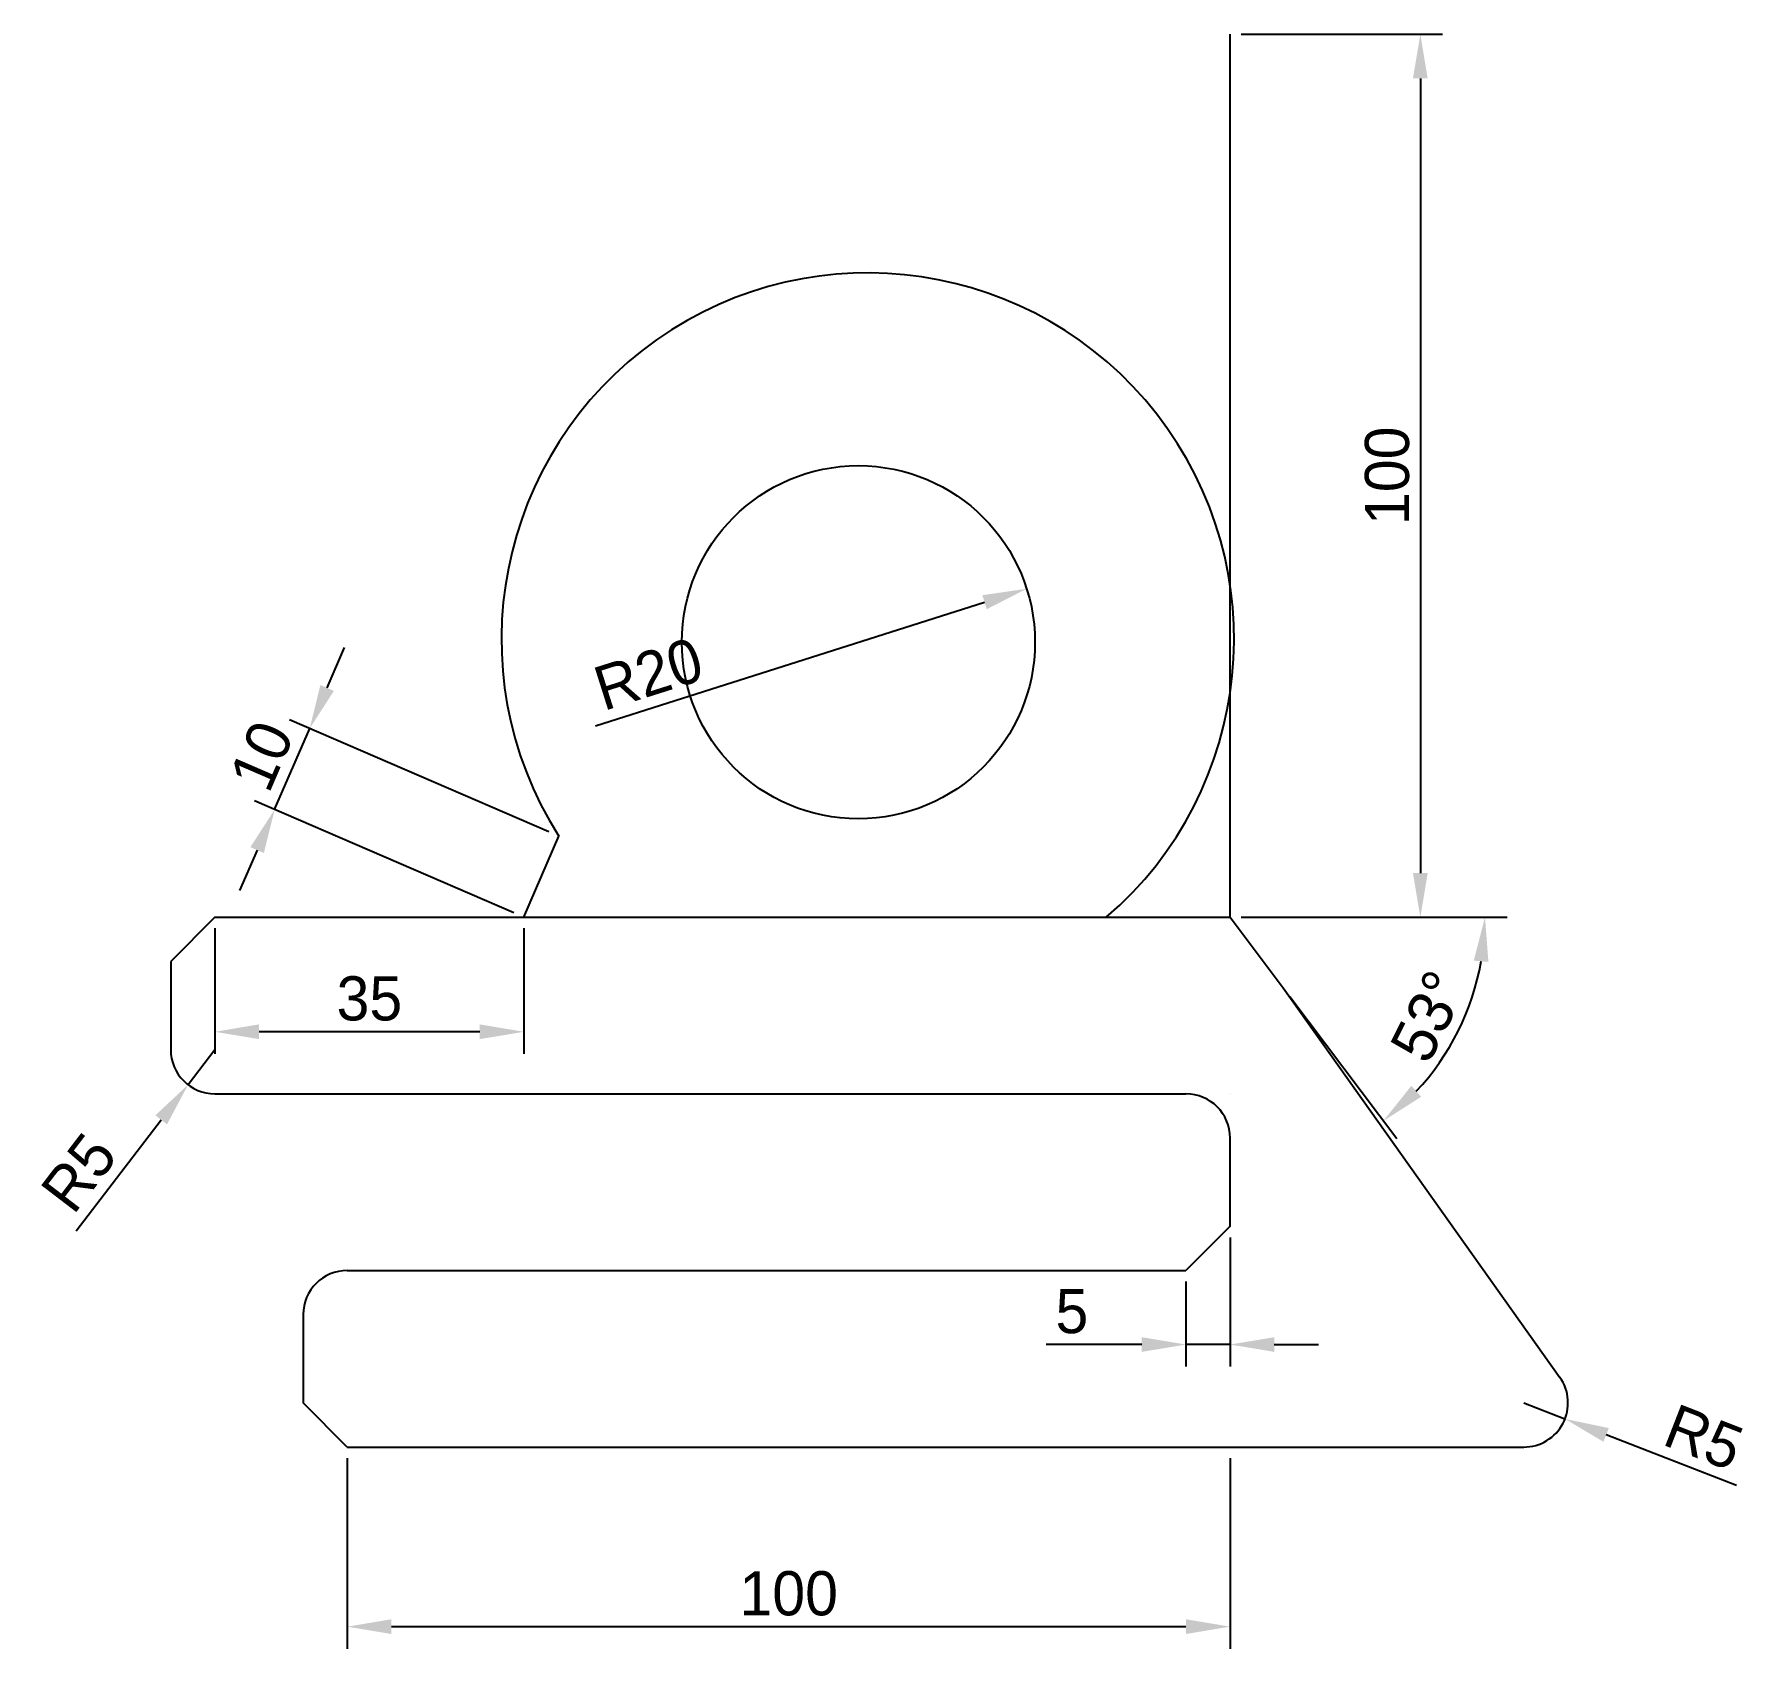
# Model space of a CAD drawing. Header units: millimetres. Extents: x 15 to 209, y -13 to 170.
import ezdxf

# ---------------------------------------------------------------- set-up
doc = ezdxf.new("R2010")
doc.units = ezdxf.units.MM
doc.dimstyles.new('ISO-25', dxfattribs={"dimscale": 2, "dimtxt": 2.5, "dimasz": 2.5, "dimexe": 1.25, "dimexo": 0.625, "dimtad": 1, "dimtxsty": 'Standard', "dimcen": 2.5, "dimadec": 0, "dimazin": 0, "dimtfac": 1, "dimtmove": 0, "dimatfit": 3, "dimfxl": 1, "dimarcsym": 0})

# ---------------------------------------------------------------- blocks, each defined once
blk = doc.blocks.new('*D1')
at = {"color": 0, "lineweight": -2}
for p, q in [((151.25, 170), (174.05, 170)), ((171.55, 165), (171.55, 75)), ((151.25, 70), (174.05, 70))]:
    blk.add_line(p, q, dxfattribs=at)
at = {"color": 0}
for points in [[(170.71, 165), (172.38, 165), (171.55, 170)], [(170.71, 75), (172.38, 75), (171.55, 70)]]:
    blk.add_solid(points, dxfattribs=at)
at = {"layer": 'Defpoints', "color": 0}
for p in [(150, 170), (150, 70), (171.55, 70)]:
    blk.add_point(p, dxfattribs=at)
at = {"color": 0, "insert": (167.8, 120), "char_height": 5, "attachment_point": 5, "rotation": 90}
blk.add_mtext('100', dxfattribs=at)
blk = doc.blocks.new('*D2')
at = {"color": 0, "lineweight": -2}
blk.add_line((78.1, 91.69), (122.19, 105.69), dxfattribs=at)
at = {"color": 0}
blk.add_solid([(121.94, 106.48), (122.44, 104.89), (126.95, 107.2)], dxfattribs=at)
at = {"layer": 'Defpoints', "color": 0}
for p in [(126.95, 107.2), (107.89, 101.15)]:
    blk.add_point(p, dxfattribs=at)
at = {"color": 0, "insert": (84.12, 97.54), "char_height": 5, "attachment_point": 5, "rotation": 17.6091}
blk.add_mtext('R20', dxfattribs=at)
blk = doc.blocks.new('*D3')
at = {"color": 0, "lineweight": -2}
for p, q in [((47.72, 95.97), (49.7, 100.56)), ((41.77, 82.2), (45.74, 91.38)), ((72.82, 79.68), (43.44, 92.37)), ((68.85, 70.5), (39.47, 83.19)), ((39.79, 77.61), (37.8, 73.02))]:
    blk.add_line(p, q, dxfattribs=at)
at = {"color": 0}
for points in [[(46.95, 96.3), (48.48, 95.64), (45.74, 91.38)], [(39.02, 77.94), (40.55, 77.28), (41.77, 82.2)]]:
    blk.add_solid(points, dxfattribs=at)
at = {"layer": 'Defpoints', "color": 0}
for p in [(45.74, 91.38), (73.97, 79.18), (70, 70)]:
    blk.add_point(p, dxfattribs=at)
at = {"color": 0, "insert": (40.31, 88.28), "char_height": 5, "attachment_point": 5, "rotation": 66.6265}
blk.add_mtext('10', dxfattribs=at)
blk = doc.blocks.new('*D4')
at = {"color": 0, "lineweight": -2}
for p, q in [((35, 68.75), (35, 54.53)), ((70, 68.75), (70, 54.53)), ((65, 57.03), (40, 57.03))]:
    blk.add_line(p, q, dxfattribs=at)
at = {"color": 0}
for points in [[(40, 57.87), (40, 56.2), (35, 57.03)], [(65, 57.87), (65, 56.2), (70, 57.03)]]:
    blk.add_solid(points, dxfattribs=at)
at = {"layer": 'Defpoints', "color": 0}
for p in [(35, 70), (70, 70), (35, 57.03)]:
    blk.add_point(p, dxfattribs=at)
at = {"color": 0, "insert": (52.5, 60.78), "char_height": 5, "attachment_point": 5}
blk.add_mtext('35', dxfattribs=at)
blk = doc.blocks.new('*D5')
at = {"color": 0, "lineweight": -2}
for p, q in [((35, 55), (31.96, 51.03)), ((19.3, 34.49), (28.92, 47.06))]:
    blk.add_line(p, q, dxfattribs=at)
at = {"color": 0}
blk.add_solid([(28.26, 47.57), (29.58, 46.55), (31.96, 51.03)], dxfattribs=at)
at = {"layer": 'Defpoints', "color": 0}
for p in [(35, 55), (31.96, 51.03)]:
    blk.add_point(p, dxfattribs=at)
at = {"color": 0, "insert": (19.61, 41.07), "char_height": 5, "attachment_point": 5, "rotation": 52.5673}
blk.add_mtext('R5', dxfattribs=at)
blk = doc.blocks.new('*D6')
at = {"color": 0, "lineweight": -2}
for p, q in [((150, 33.75), (150, 19.11)), ((145, 28.75), (145, 19.11)), ((140, 21.61), (129.17, 21.61)), ((150, 21.61), (145, 21.61)), ((155, 21.61), (160, 21.61))]:
    blk.add_line(p, q, dxfattribs=at)
at = {"color": 0}
for points in [[(140, 22.44), (140, 20.78), (145, 21.61)], [(155, 22.44), (155, 20.78), (150, 21.61)]]:
    blk.add_solid(points, dxfattribs=at)
at = {"layer": 'Defpoints', "color": 0}
for p in [(150, 35), (145, 30), (145, 21.61)]:
    blk.add_point(p, dxfattribs=at)
at = {"color": 0, "insert": (132.08, 25.36), "char_height": 5, "attachment_point": 5}
blk.add_mtext('5', dxfattribs=at)
blk = doc.blocks.new('*D7')
at = {"color": 0, "lineweight": -2}
for p, q in [((50, 8.75), (50, -12.84)), ((150, 8.75), (150, -12.84)), ((145, -10.34), (55, -10.34))]:
    blk.add_line(p, q, dxfattribs=at)
at = {"color": 0}
for points in [[(55, -9.5), (55, -11.17), (50, -10.34)], [(145, -9.5), (145, -11.17), (150, -10.34)]]:
    blk.add_solid(points, dxfattribs=at)
at = {"layer": 'Defpoints', "color": 0}
for p in [(50, 10), (150, 10), (50, -10.34)]:
    blk.add_point(p, dxfattribs=at)
at = {"color": 0, "insert": (100, -6.59), "char_height": 5, "attachment_point": 5}
blk.add_mtext('100', dxfattribs=at)
blk = doc.blocks.new('*D8')
at = {"color": 0, "lineweight": -2}
for p, q in [((183.27, 15), (187.93, 13.19)), ((207.35, 5.64), (192.59, 11.37))]:
    blk.add_line(p, q, dxfattribs=at)
at = {"color": 0}
blk.add_solid([(192.9, 12.15), (192.29, 10.6), (187.93, 13.19)], dxfattribs=at)
at = {"layer": 'Defpoints', "color": 0}
for p in [(183.27, 15), (187.93, 13.19)]:
    blk.add_point(p, dxfattribs=at)
at = {"color": 0, "insert": (203.66, 11.09), "char_height": 5, "attachment_point": 5, "rotation": 338.7456}
blk.add_mtext('R5', dxfattribs=at)
blk = doc.blocks.new('*D9')
at = {"color": 0, "lineweight": -2}
for p, q in [((151.25, 70), (181.37, 70)), ((156.77, 61.02), (168.88, 44.95))]:
    blk.add_line(p, q, dxfattribs=at)
blk.add_arc((150, 70), 28.87, 316.937, 350.063, dxfattribs=at)
at = {"color": 0}
for points in [[(177.6, 65.09), (179.26, 64.95), (178.87, 70)], [(171.65, 49.67), (170.53, 50.91), (167.37, 46.95)]]:
    blk.add_solid(points, dxfattribs=at)
at = {"layer": 'Defpoints', "color": 0}
for p in [(35, 70), (150, 70), (150, 70), (156.02, 62.01), (173.55, 53.31)]:
    blk.add_point(p, dxfattribs=at)
at = {"color": 0, "insert": (172.48, 58.79), "char_height": 5, "attachment_point": 5, "rotation": 63.5}
blk.add_mtext('53°', dxfattribs=at)

msp = doc.modelspace()

# ---------------------------------------------------------------- linework, layer by layer
for p, q in [((150, 70), (150, 170)), ((70, 70), (73.967, 79.179)), ((35, 70), (30, 65)), ((35, 70), (150, 70)), ((150, 70), (156.018, 62.014)), ((30, 65), (30, 55)), ((156.018, 62.014), (187.351, 17.895)), ((35, 50), (145, 50)), ((150, 50), (150, 50)), ((150, 35), (150, 45)), ((150, 35), (145, 30)), ((50, 30), (145, 30)), ((50, 30), (50, 30)), ((45, 25), (45, 15)), ((50, 10), (45, 15)), ((50, 10), (150, 10)), ((50, 10), (50, 10)), ((150, 10), (183.274, 10))]:
    msp.add_line(p, q)
msp.add_circle((107.891, 101.148), 20)
for centre, radius, start, end in [((108.954, 101.485), 41.493, 310.64009, 212.51958), ((35, 55), 5, 180, 270), ((145, 45), 5, 0, 90), ((50, 25), 5, 90, 180), ((183.274, 15), 5, 270, 35.38209)]:
    msp.add_arc(centre, radius, start, end)

# ---------------------------------------------------------------- dimensions: what is measured, and where the dimension line sits
dim = msp.add_linear_dim(base=(171.545, 70), p1=(150, 170), p2=(150, 70), angle=90, dimstyle='ISO-25')
dim.commit()
dim.dimension.update_dxf_attribs({"geometry": '*D1', "text_midpoint": (167.795, 120)})
dim = msp.add_radius_dim(center=(107.891, 101.148), mpoint=(126.953, 107.198), dimstyle='ISO-25')
dim.commit()
dim.dimension.update_dxf_attribs({"geometry": '*D2', "text_midpoint": (85.253, 93.963), "dimtype": 164})
dim = msp.add_aligned_dim(p1=(70, 70), p2=(73.967, 79.179), distance=30.755, dimstyle='ISO-25')
dim.commit()
dim.dimension.update_dxf_attribs({"geometry": '*D3', "text_midpoint": (40.31, 88.279)})
for base, p1, p2, picture, middle in [((35, 57.033), (70, 70), (35, 70), '*D4', (52.5, 60.783)), ((145, 21.609), (150, 35), (145, 30), '*D6', (132.083, 25.359)), ((50, -10.338), (150, 10), (50, 10), '*D7', (100, -6.588))]:
    dim = msp.add_linear_dim(base=base, p1=p1, p2=p2, dimstyle='ISO-25')
    dim.commit()
    dim.dimension.update_dxf_attribs({"geometry": picture, "text_midpoint": middle})
dim = msp.add_angular_dim_2l(base=(173.549, 53.306), line1=((35, 70), (150, 70)), line2=((150, 70), (156.018, 62.014)), dimstyle='ISO-25')
dim.commit()
dim.dimension.update_dxf_attribs({"geometry": '*D9', "text_midpoint": (172.477, 58.793)})
for center, mpoint, picture, middle in [((35, 55), (31.961, 51.03), '*D5', (19.612, 41.067)), ((183.274, 15), (187.934, 13.187), '*D8', (203.662, 11.094))]:
    dim = msp.add_radius_dim(center=center, mpoint=mpoint, dimstyle='ISO-25')
    dim.commit()
    dim.dimension.update_dxf_attribs({"geometry": picture, "text_midpoint": middle})

doc.saveas('drawing.dxf')
